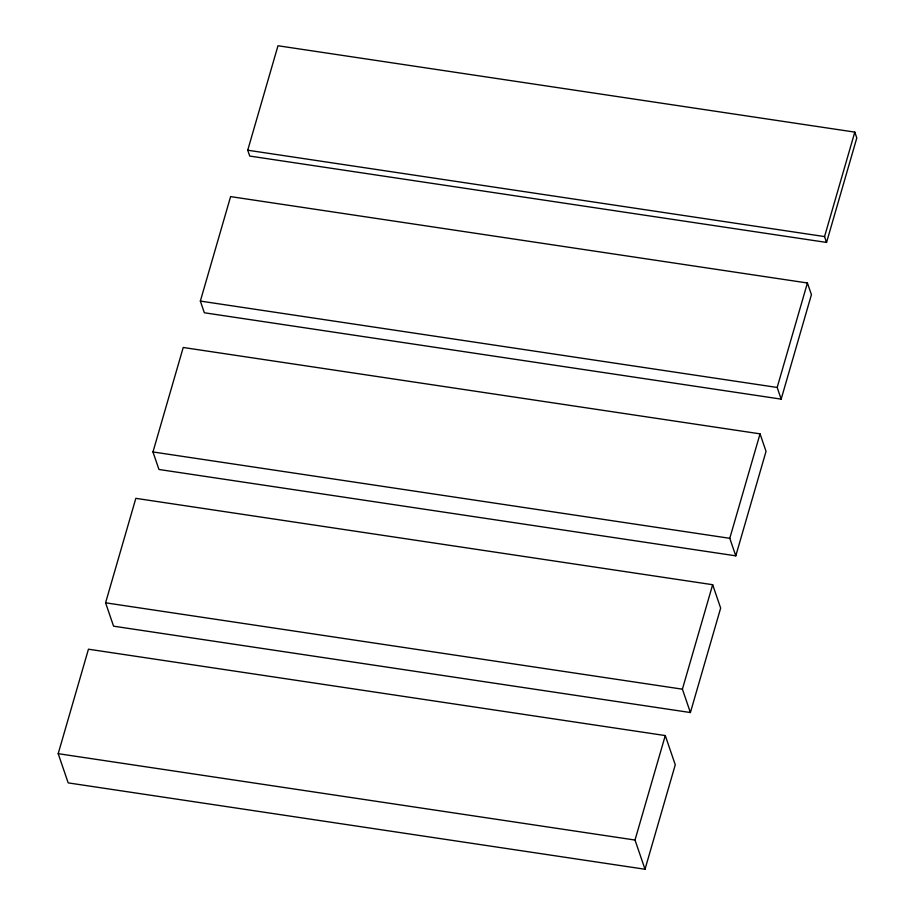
<?xml version="1.0" encoding="UTF-8"?>
<svg xmlns="http://www.w3.org/2000/svg" width="915" height="915" viewBox="0 0 915 915"><rect width="100%" height="100%" fill="white"/><g stroke="black" fill="none" stroke-linecap="round" stroke-linejoin="round"><path stroke-width="1.37" d="M58.194 753.674L88.446 649.204L665.274 735.569L675.27 764.78L645.018 869.25L68.19 782.885L58.194 753.674L635.01 840.039L645.018 869.25M105.58 602.813L135.832 498.343L712.659 584.708L720.654 608.075L690.402 712.545L113.574 626.18L105.58 602.813L682.396 689.178L690.402 712.545M152.965 451.953L183.217 347.483L760.045 433.847L766.038 451.37L735.786 555.84L158.958 469.475L152.965 451.953L729.781 538.317L735.786 555.84M200.351 301.081L230.603 196.611L807.419 282.987L811.422 294.664L781.17 399.134L204.342 312.77L200.351 301.081L777.167 387.457L781.17 399.134M247.725 150.22L277.988 45.75L854.804 132.115L856.806 137.959L826.554 242.429L249.726 156.065L247.725 150.22L824.552 236.585L826.554 242.429M635.01 840.039L665.274 735.569M682.396 689.178L712.659 584.708M729.781 538.317L760.045 433.847M777.167 387.457L807.419 282.987M824.552 236.585L854.804 132.115"/></g></svg>
